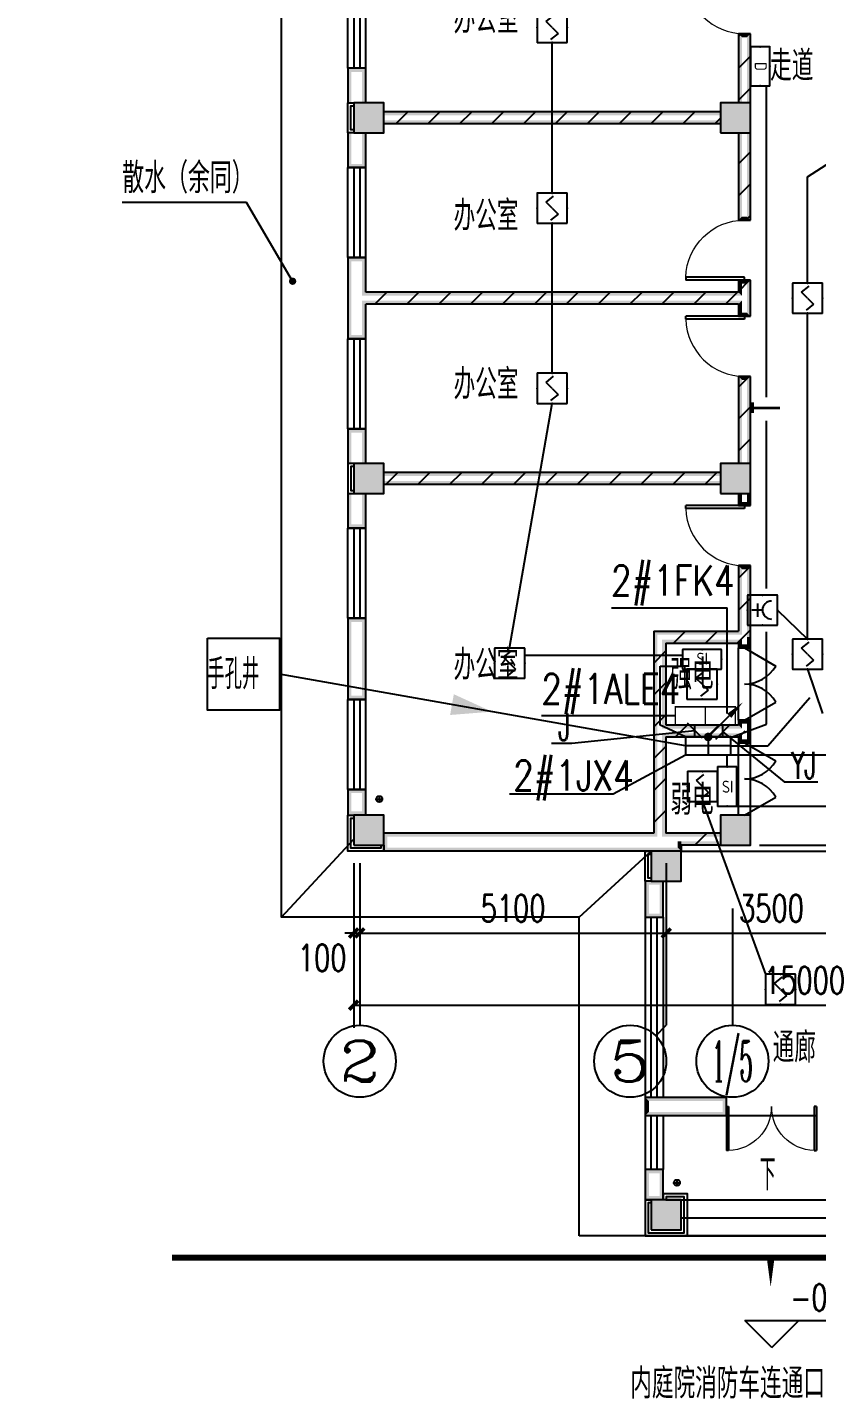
# Model space of a CAD drawing. Extents: x 101023 to 279373, y -114511 to 293844.
# Drawn here: x 124802 to 137930, y -76425 to -53611 of the extents above; entities that cross this region are included whole.
import ezdxf
from ezdxf.enums import TextEntityAlignment as Align

# ---------------------------------------------------------------- set-up
doc = ezdxf.new("R2010")
doc.units = 0
doc.header["$LTSCALE"] = 1000
doc.header["$MEASUREMENT"] = 0
doc.linetypes.add('DASH', pattern=[0.35, 0.25, -0.1])
for name, color, linetype in [('A-ANNO-IDEN', 3, 'Continuous'), ('A-WALL-PATT', 252, 'Continuous'), ('AXIS', 3, 'Continuous'), ('AXIS_TEXT', 7, 'Continuous'), ('BZ', 7, 'Continuous'), ('COLUMN', 2, 'Continuous'), ('D', 7, 'Continuous'), ('DIM-消防', 3, 'Continuous'), ('DIM_ELEV', 3, 'Continuous'), ('DIM_LEAD', 3, 'Continuous'), ('DOOR_FIRE', 4, 'Continuous'), ('EQUIP-插座', 3, 'Continuous'), ('EQUIP-消防', 3, 'Continuous'), ('EQUIP-箱柜', 3, 'Continuous'), ('LWIRE', 4, 'Continuous'), ('PUB_DIM', 3, 'Continuous'), ('PUB_HATCH', 8, 'Continuous'), ('PUB_TEXT', 7, 'Continuous'), ('PUB_WALL', 2, 'Continuous'), ('SIG_TEXT', 7, 'Continuous'), ('STAIR', 2, 'Continuous'), ('WALL', 2, 'Continuous'), ('WINDOW', 2, 'Continuous'), ('WIRE-消防', 1, 'Continuous'), ('排水', 153, 'Continuous'), ('看线', 30, 'Continuous')]:
    doc.layers.add(name, color=color, linetype=linetype)
doc.styles.add('_TCH_AXIS', font='COMPLEX', dxfattribs={"bigfont": 'GBCBIG'})
doc.styles.add('_TCH_DIM', font='simplex.shx', dxfattribs={"bigfont": 'gbcbig.shx'})
doc.styles.add('_TCH_DIM_T3', font='SIMPLEX', dxfattribs={"width": 0.705882, "bigfont": 'GBCBIG'})
doc.styles.add('_TEL_ATTDEF', font='gbenor', dxfattribs={"bigfont": 'gbcbig'})
doc.styles.add('_TEL_DIM', font='simplex.shx', dxfattribs={"width": 0.8, "height": 3.5, "bigfont": 'gbcbig.shx'})
doc.styles.add('A_DIM', font='simplex.shx', dxfattribs={"width": 0.7, "bigfont": 'gbcbig.shx'})
doc.styles.add('COMPLEX', font='COMPLEX')
doc.styles.get("Standard").update_dxf_attribs({"font": 'simplex.shx', "width": 0.8, "bigfont": 'gbcbig.shx'})
doc.dimstyles.new('_TCH_ARCH&&150', dxfattribs={"dimtxt": 446.25, "dimasz": 150, "dimexe": 375, "dimexo": 450, "dimgap": 189.375, "dimtad": 1, "dimdec": 0, "dimzin": 0, "dimdsep": 46, "dimtxsty": '_TCH_DIM_T3', "dimblk": 'ARCHTICK', "dimcen": 0.09, "dimclrt": 7, "dimazin": 2, "dimtfac": 1, "dimtdec": 0, "dimtix": 1, "dimtmove": 2, "dimatfit": 3, "dimfxl": 1, "dimtolj": 1, "dimtzin": 0, "dimarcsym": 0})
pattern_1 = [(45, (-908016.57, -754752.9), (-265.16515, 265.16515), [])]

# ---------------------------------------------------------------- blocks, each defined once
blk = doc.blocks.new('$equip$00002656')
for p, q in [((-0.5, 1), (-0.5, 0)), ((0.5, 1), (-0.5, 1)), ((0.5, 0), (0.5, 1)), ((0, 0.5), (0, 0.15)), ((-0.5, 0), (0.5, 0)), ((-0.219, 0.331), (0.222, 0.331))]:
    blk.add_line(p, q)
at = {"const_width": 0.04}
blk.add_lwpolyline([(-0.5, 1), (0.5, 1), (0.5, 0), (-0.5, 0), (-0.5, 1), (0.5, 1)], dxfattribs=at)
blk.add_arc((0, 0.8), 0.3, 180, 0)
for p in [(0, 1), (-0.5, 0.5), (0.5, 0.5), (0, 0)]:
    blk.add_point(p)
at = {"color": 7, "flags": 1}
for tag, height, p in [('B', 0.4, (0.762, 0.292)), ('A', 0.00002, (0, 0))]:
    blk.add_attdef(tag, text='', height=height, dxfattribs=at).set_placement(p, align=Align.MIDDLE_CENTER)
blk = doc.blocks.new('ng')
at = {"layer": '排水'}
for p, q in [((346041, 781408), (346041, 781308)), ((345991, 781358), (346091, 781358))]:
    blk.add_line(p, q, dxfattribs=at)
blk.add_circle((346041, 781358), 50, dxfattribs=at)
blk = doc.blocks.new('雨水管2')
at = {"layer": '排水'}
blk.add_blockref('ng', (590894, 16367), dxfattribs=at)
blk = doc.blocks.new('雨水管')
at = {"layer": '排水'}
blk.add_blockref('ng', (585943, -106115), dxfattribs=at)
blk = doc.blocks.new('_AXISO')
blk.add_circle((0, 0), 0.5)
at = {"layer": 'AXIS_TEXT', "style": 'COMPLEX', "width": 1.041667}
blk.add_attdef('A', text='', height=0.56, dxfattribs=at).set_placement((-0.25, -0.28), (0.25, -0.28), align=Align.FIT)
blk = doc.blocks.new('_ArchTick')
at = {"color": 0, "linetype": 'ByBlock', "const_width": 0.4}
blk.add_lwpolyline([(-0.5, -0.5), (0.5, 0.5)], dxfattribs=at)
blk = doc.blocks.new('*D88')
at = {"layer": 'Defpoints', "color": 0, "transparency": 16777216}
for p in [(931558, 802293), (946558, 802293), (946558, 800679)]:
    blk.add_point(p, dxfattribs=at)
at = {"layer": 'PUB_DIM', "color": 0, "lineweight": -2, "transparency": 16777216}
for p, q in [((931558, 801843), (931558, 800304)), ((946558, 801843), (946558, 800304)), ((931558, 800679), (946558, 800679))]:
    blk.add_line(p, q, dxfattribs=at)
at = {"layer": 'PUB_DIM', "color": 0, "lineweight": -2, "transparency": 16777216, "xscale": 150, "yscale": 150, "zscale": 150, "rotation": 180}
blk.add_blockref('_ArchTick', (931558, 800679), dxfattribs=at)
at = {"layer": 'PUB_DIM', "color": 0, "lineweight": -2, "transparency": 16777216, "xscale": 150, "yscale": 150, "zscale": 150}
blk.add_blockref('_ArchTick', (946558, 800679), dxfattribs=at)
at = {"layer": 'PUB_DIM', "color": 7, "transparency": 16777216, "insert": (939058, 801091), "char_height": 446.2, "attachment_point": 5, "style": '_TCH_DIM_T3'}
blk.add_mtext('\\A1;15000', dxfattribs=at)
blk = doc.blocks.new('*D89')
at = {"layer": 'Defpoints', "color": 0, "transparency": 16777216}
for p in [(931558, 803493), (931658, 803493), (931658, 801879)]:
    blk.add_point(p, dxfattribs=at)
at = {"layer": 'PUB_DIM', "color": 0, "lineweight": -2, "transparency": 16777216}
for p, q in [((931558, 803043), (931558, 801504)), ((931658, 803043), (931658, 801504)), ((931558, 801879), (931408, 801879)), ((931558, 801879), (931658, 801879)), ((931658, 801879), (931808, 801879))]:
    blk.add_line(p, q, dxfattribs=at)
at = {"layer": 'PUB_DIM', "color": 0, "lineweight": -2, "transparency": 16777216, "xscale": 150, "yscale": 150, "zscale": 150}
blk.add_blockref('_ArchTick', (931558, 801879), dxfattribs=at)
at = {"layer": 'PUB_DIM', "color": 0, "lineweight": -2, "transparency": 16777216, "xscale": 150, "yscale": 150, "zscale": 150, "rotation": 180}
blk.add_blockref('_ArchTick', (931658, 801879), dxfattribs=at)
at = {"layer": 'PUB_DIM', "color": 7, "transparency": 16777216, "insert": (931033, 801466), "char_height": 446.2, "attachment_point": 5, "style": '_TCH_DIM_T3'}
blk.add_mtext('\\A1;100', dxfattribs=at)
blk = doc.blocks.new('*D90')
at = {"layer": 'Defpoints', "color": 0, "transparency": 16777216}
for p in [(931658, 803493), (936758, 803493), (936758, 801879)]:
    blk.add_point(p, dxfattribs=at)
at = {"layer": 'PUB_DIM', "color": 0, "lineweight": -2, "transparency": 16777216}
for p, q in [((931658, 803043), (931658, 801504)), ((936758, 803043), (936758, 801504)), ((931658, 801879), (936758, 801879))]:
    blk.add_line(p, q, dxfattribs=at)
at = {"layer": 'PUB_DIM', "color": 0, "lineweight": -2, "transparency": 16777216, "xscale": 150, "yscale": 150, "zscale": 150, "rotation": 180}
blk.add_blockref('_ArchTick', (931658, 801879), dxfattribs=at)
at = {"layer": 'PUB_DIM', "color": 0, "lineweight": -2, "transparency": 16777216, "xscale": 150, "yscale": 150, "zscale": 150}
blk.add_blockref('_ArchTick', (936758, 801879), dxfattribs=at)
at = {"layer": 'PUB_DIM', "color": 7, "transparency": 16777216, "insert": (934208, 802291), "char_height": 446.2, "attachment_point": 5, "style": '_TCH_DIM_T3'}
blk.add_mtext('\\A1;5100', dxfattribs=at)
blk = doc.blocks.new('*D91')
at = {"layer": 'Defpoints', "color": 0, "transparency": 16777216}
for p in [(936758, 803493), (940258, 803493), (940258, 801879)]:
    blk.add_point(p, dxfattribs=at)
at = {"layer": 'PUB_DIM', "color": 0, "lineweight": -2, "transparency": 16777216}
for p, q in [((936758, 803043), (936758, 801504)), ((940258, 803043), (940258, 801504)), ((936758, 801879), (940258, 801879))]:
    blk.add_line(p, q, dxfattribs=at)
at = {"layer": 'PUB_DIM', "color": 0, "lineweight": -2, "transparency": 16777216, "xscale": 150, "yscale": 150, "zscale": 150, "rotation": 180}
blk.add_blockref('_ArchTick', (936758, 801879), dxfattribs=at)
at = {"layer": 'PUB_DIM', "color": 0, "lineweight": -2, "transparency": 16777216, "xscale": 150, "yscale": 150, "zscale": 150}
blk.add_blockref('_ArchTick', (940258, 801879), dxfattribs=at)
at = {"layer": 'PUB_DIM', "color": 7, "transparency": 16777216, "insert": (938508, 802291), "char_height": 446.2, "attachment_point": 5, "style": '_TCH_DIM_T3'}
blk.add_mtext('\\A1;3500', dxfattribs=at)
blk = doc.blocks.new('$DorLib2D$00000001')
for p, q in [((0.45, 0.975), (0.5, 0.975)), ((0.45, 0), (0.45, 0.975)), ((0.5, 0), (0.5, 0.975)), ((0.5, 0), (0.45, 0))]:
    blk.add_line(p, q)
at = {"lineweight": 13}
blk.add_arc((0.475, 0), 0.975, 91.4693, 180, dxfattribs=at)
blk = doc.blocks.new('$WINLIB2D$00000001')
at = {"color": 0}
for points in [[(-0.5, 0.5), (-0.5, -0.5)], [(-0.5, 0.5), (0.5, 0.5)], [(0.5, -0.5), (0.5, 0.5)], [(0.5, 0.1667), (-0.5, 0.1667)], [(0.5, -0.1667), (-0.5, -0.1667)], [(-0.5, -0.5), (0.5, -0.5)]]:
    blk.add_lwpolyline(points, dxfattribs=at)
blk = doc.blocks.new('$DorLib2D$00000002')
for p, q in [((-0.5, 0), (-0.5, 0.4875)), ((-0.475, 0.4875), (-0.5, 0.4875)), ((-0.475, 0), (-0.475, 0.4875)), ((0.475, 0), (0.475, 0.4875)), ((0.475, 0.4875), (0.5, 0.4875)), ((0.5, 0), (0.5, 0.4875)), ((-0.5, 0), (-0.475, 0)), ((0.5, 0), (0.475, 0))]:
    blk.add_line(p, q)
at = {"lineweight": 13}
for centre, start, end in [((-0.4875, 0), 0, 88.53072), ((0.4875, 0), 91.46928, 180)]:
    blk.add_arc(centre, 0.4875, start, end, dxfattribs=at)
blk = doc.blocks.new('_FZH')
blk.add_lwpolyline([(-0.5, -0.5), (0.5, -0.5), (0.5, 0.5), (-0.5, 0.5)], close=True)
at = {"layer": 'PUB_HATCH'}
blk.add_solid([(-0.5, -0.5), (0.5, -0.5), (-0.5, 0.5), (0.5, 0.5)], dxfattribs=at)
blk = doc.blocks.new('$DorLib2D$00000231')
at = {"color": 0}
for p, q in [((-0.5, 0), (-0.25, 0.433)), ((0.5, 0), (0.25, 0.433))]:
    blk.add_line(p, q, dxfattribs=at)
for centre, start, end in [((-0.5, 0), 0, 60), ((0.5, 0), 120, 180)]:
    blk.add_arc(centre, 0.5, start, end, dxfattribs=at)
blk = doc.blocks.new('$Equip$00002649')
for p, q in [((-0.5, 0.5), (-0.5, -0.5)), ((0.5, 0.5), (-0.5, 0.5)), ((0.5, -0.5), (0.5, 0.5)), ((-0.2, 0.2), (0.05, 0.4)), ((0, 0), (-0.2, 0.2)), ((0, 0), (0.2, -0.2)), ((0.2, -0.2), (-0.05, -0.4)), ((-0.5, -0.5), (0.5, -0.5))]:
    blk.add_line(p, q)
at = {"const_width": 0.04}
blk.add_lwpolyline([(-0.5, 0.5), (0.5, 0.5), (0.5, -0.5), (-0.5, -0.5), (-0.5, 0.5), (0.5, 0.5)], dxfattribs=at)
for p in [(0, 0.5), (-0.5, 0), (0.5, 0), (0, -0.5)]:
    blk.add_point(p)
at = {"color": 7, "flags": 1}
for tag, height, p in [('A', 0.00002, (0, 0)), ('B', 0.4, (0.762, -0.208))]:
    blk.add_attdef(tag, text='', height=height, dxfattribs=at).set_placement(p, align=Align.MIDDLE_CENTER)
blk = doc.blocks.new('$equip$00002936')
for p, q in [((-0.75, 0.6), (-0.75, 0)), ((0.75, 0.6), (-0.75, 0.6)), ((0, 0), (0, 0.6)), ((0.75, 0), (0.75, 0.6)), ((-0.75, 0.3), (0.75, 0.3)), ((-0.75, 0), (0.75, 0))]:
    blk.add_line(p, q)
at = {"const_width": 0.04}
blk.add_lwpolyline([(-0.75, 0.6), (-0.75, 0), (0.75, 0), (0.75, 0.6), (-0.75, 0.6), (-0.75, 0)], dxfattribs=at)
for p in [(0, 0.6), (-0.75, 0.3), (0, 0), (0.75, 0.3)]:
    blk.add_point(p)
at = {"color": 7, "style": '_TEL_DIM', "flags": 1}
for tag in ['A', 'REMARK']:
    blk.add_attdef(tag, text='', height=0.00002, dxfattribs=at).set_placement((0, 0), align=Align.MIDDLE_CENTER)
blk = doc.blocks.new('$TelecSys$00000098')
blk.add_solid([(0.5, 0), (-0.5, 0.26), (-0.5, -0.26)])
blk = doc.blocks.new('$TelecSys$00000079')
for p, q in [((0.7, 0.7), (0, 0)), ((0.104, 0.104), (0.104, 0.104)), ((-0.104, -0.104), (-0.104, -0.104))]:
    blk.add_line(p, q)
at = {"const_width": 0.142}
blk.add_lwpolyline([(-0.071, 0, 1), (0.071, 0, 1)], format="xyb", close=True, dxfattribs=at)
blk.add_solid([(0.63, 0.77), (0.77, 0.63), (1.15, 1.15)])
at = {"width": 0.8, "flags": 9}
blk.add_attdef('A', (0, 0), '', height=0.00002, dxfattribs=at)
blk = doc.blocks.new('$equip$00002776')
for p, q in [((0.65, 0.65), (-0.65, 0.65)), ((-0.65, 0.65), (-0.65, 0)), ((0.65, 0), (0.65, 0.65)), ((-0.65, 0), (0.65, 0))]:
    blk.add_line(p, q)
at = {"const_width": 0.04}
blk.add_lwpolyline([(-0.65, 0.65), (-0.65, 0), (0.65, 0), (0.65, 0.65), (-0.65, 0.65), (-0.65, 0)], dxfattribs=at)
for p in [(0, 0.65), (-0.65, 0.325), (0, 0), (0.65, 0.325)]:
    blk.add_point(p)
at = {"color": 7}
blk.add_attdef('$TEXT$', text='', height=0.4, dxfattribs=at).set_placement((0.006, 0.343), align=Align.MIDDLE_CENTER)
at = {"color": 7, "flags": 1}
for tag, p in [('A', (0, 0)), ('B', (0.905, 0.246))]:
    blk.add_attdef(tag, text='', height=0.4, dxfattribs=at).set_placement(p, align=Align.MIDDLE_CENTER)
blk = doc.blocks.new('$equip$00002779')
for p, q in [((0.65, 0.65), (-0.65, 0.65)), ((-0.65, 0.65), (-0.65, 0)), ((0.65, 0), (0.65, 0.65)), ((-0.65, 0), (0.65, 0))]:
    blk.add_line(p, q)
at = {"const_width": 0.04}
blk.add_lwpolyline([(-0.65, 0.65), (-0.65, 0), (0.65, 0), (0.65, 0.65), (-0.65, 0.65), (-0.65, 0)], dxfattribs=at)
for p in [(0, 0.65), (-0.65, 0.325), (0, 0), (0.65, 0.325)]:
    blk.add_point(p)
at = {"color": 7}
blk.add_attdef('$TEXT$', text='', height=0.4, dxfattribs=at).set_placement((0.006, 0.343), align=Align.MIDDLE_CENTER)
at = {"color": 7, "flags": 1}
for tag, p in [('A', (0, 0)), ('B', (0.905, 0.246))]:
    blk.add_attdef(tag, text='', height=0.4, dxfattribs=at).set_placement(p, align=Align.MIDDLE_CENTER)
blk = doc.blocks.new('ERT')
at = {"layer": 'AXIS'}
for p, q in [((931658.2, 802865.3), (931658.2, 800345.8)), ((936758.2, 802865.3), (936758.2, 800345.8)), ((937858.2, 802289.1), (937858.2, 800345.8)), ((936582.5, 800170.1), (936758.2, 800345.8))]:
    blk.add_line(p, q, dxfattribs=at)
ref = blk.add_blockref('_AXISO', (931658.2, 799745.8), dxfattribs=dict(at, xscale=1200, yscale=1200, zscale=1200))
ref.add_attrib('A', '2', dxfattribs={"layer": 'AXIS_TEXT', "height": 678.8, "style": '_TCH_AXIS', "width": 1.5}).set_placement((931318.8, 799406.4), (931997.6, 799406.4), align=Align.FIT)
ref = blk.add_blockref('_AXISO', (936158.2, 799745.8), dxfattribs=dict(at, xscale=1200, yscale=1200, zscale=1200))
ref.add_attrib('A', '5', dxfattribs={"layer": 'AXIS_TEXT', "height": 678.8, "style": '_TCH_AXIS', "width": 1.5}).set_placement((935818.8, 799406.4), (936497.6, 799406.4), align=Align.FIT)
ref = blk.add_blockref('_AXISO', (937858.2, 799745.8), dxfattribs=dict(at, xscale=1200, yscale=1200, zscale=1200))
ref.add_attrib('A', '1/5', dxfattribs={"layer": 'AXIS_TEXT', "height": 678.82, "style": '_TCH_AXIS', "width": 0.411765}).set_placement((937518.8, 799406.4), (938197.6, 799406.4), align=Align.FIT)
at = {"layer": 'PUB_DIM'}
dim = blk.add_linear_dim(base=(931658.2, 801878.7), p1=(931558.2, 803492.7), p2=(931658.2, 803492.7), angle=0, dimstyle='_TCH_ARCH&&150', dxfattribs=at)
dim.commit()
dim.dimension.update_dxf_attribs({"geometry": '*D89', "text_midpoint": (931033.2, 801466.2), "dimtype": 129})
for p1, p2, picture, middle in [((931658.2, 803492.7), (936758.2, 803492.7), '*D90', (934208.2, 802291.2)), ((936758.2, 803492.7), (940258.2, 803492.7), '*D91', (938508.2, 802291.2)), ((931558.2, 802292.7), (946558.2, 802292.7), '*D88', (939058.2, 801091.2))]:
    dim = blk.add_aligned_dim(p1=p1, p2=p2, distance=-1614.1, dimstyle='_TCH_ARCH&&150', dxfattribs=at)
    dim.commit()
    dim.dimension.update_dxf_attribs({"geometry": picture, "text_midpoint": middle})
blk = doc.blocks.new('A$C40CE5D7B')
at = {"layer": 'A-WALL-PATT'}
h = blk.add_hatch(dxfattribs=at)
h.set_pattern_fill('普通砖', color=256, scale=150, style=0)
h.set_pattern_definition(pattern_1)
h.paths.add_polyline_path([(20300, 60670), (20500, 60670), (20500, 61820), (20300, 61820)])
h = blk.add_hatch(dxfattribs=at)
h.set_pattern_fill('普通砖', color=256, scale=150, style=0)
h.set_pattern_definition(pattern_1)
h.paths.add_polyline_path([(14400, 60520), (14400, 60320), (20000, 60320), (20000, 60520)])
h = blk.add_hatch(dxfattribs=at)
h.set_pattern_fill('普通砖', color=256, scale=150, style=0)
h.set_pattern_definition(pattern_1)
h.paths.add_polyline_path([(20500, 60170), (20300, 60170), (20300, 58719), (20500, 58719)])
h = blk.add_hatch(dxfattribs=at)
h.set_pattern_fill('普通砖', color=256, scale=150, style=0)
h.set_pattern_definition(pattern_1)
h.paths.add_polyline_path([(20367, 57420), (20360, 57460), (20300, 57520), (14100, 57520), (14000, 57420), (14100, 57320), (20300, 57320), (20360, 57380)])
h = blk.add_hatch(dxfattribs=at)
h.set_pattern_fill('普通砖', color=256, scale=150, style=0)
h.set_pattern_definition(pattern_1)
h.paths.add_polyline_path([(20367, 57420), (20500, 57420), (20500, 57719), (20300, 57719), (20300, 57520), (20360, 57460)])
h = blk.add_hatch(dxfattribs=at)
h.set_pattern_fill('普通砖', color=256, scale=150, style=0)
h.set_pattern_definition(pattern_1)
h.paths.add_polyline_path([(20300, 54670), (20500, 54670), (20500, 56119), (20300, 56119)])
h = blk.add_hatch(dxfattribs=at)
h.set_pattern_fill('普通砖', color=256, scale=150, style=0)
h.set_pattern_definition(pattern_1)
h.paths.add_polyline_path([(14400, 54520), (14400, 54320), (20000, 54320), (20000, 54520)])
h = blk.add_hatch(dxfattribs=at)
h.set_pattern_fill('普通砖', color=256, scale=150, style=0)
h.set_pattern_definition(pattern_1)
h.paths.add_polyline_path([(20367, 51780), (20500, 51780), (20500, 52970), (20300, 52970), (20300, 51880), (20360, 51820)])
h = blk.add_hatch(dxfattribs=at)
h.set_pattern_fill('普通砖', color=256, scale=150, style=0)
h.set_pattern_definition(pattern_1)
h.paths.add_polyline_path([(19090, 51680), (18890, 51880), (18890, 50220), (19023, 50220), (19030, 50260), (19090, 50320)])
h = blk.add_hatch(dxfattribs=at)
h.set_pattern_fill('普通砖', color=256, scale=150, style=0)
h.set_pattern_definition(pattern_1)
h.paths.add_polyline_path([(18890, 51880), (19090, 51680), (20300, 51680), (20360, 51740), (20367, 51780), (20360, 51820), (20300, 51880)])
h = blk.add_hatch(dxfattribs=at)
h.set_pattern_fill('普通砖', color=256, scale=150, style=0)
h.set_pattern_definition(pattern_1)
h.paths.add_polyline_path([(20360, 51740), (20300, 51680), (20300, 51600), (20500, 51600), (20500, 51780), (20367, 51780)])
h = blk.add_hatch(dxfattribs=at)
h.set_pattern_fill('普通砖', color=256, scale=150, style=0)
h.set_pattern_definition(pattern_1)
h.paths.add_polyline_path([(19023, 50220), (18890, 50220), (18890, 48520), (18990, 48420), (19090, 48520), (19090, 50120), (19030, 50180)])
h = blk.add_hatch(dxfattribs=at)
h.set_pattern_fill('普通砖', color=256, scale=150, style=0)
h.set_pattern_definition(pattern_1)
h.paths.add_polyline_path([(19023, 50220), (19030, 50180), (19090, 50120), (20300, 50120), (20360, 50180), (20367, 50220), (20360, 50260), (20300, 50320), (19090, 50320), (19030, 50260)])
h = blk.add_hatch(dxfattribs=at)
h.set_pattern_fill('普通砖', color=256, scale=150, style=0)
h.set_pattern_definition(pattern_1)
h.paths.add_polyline_path([(20360, 50180), (20300, 50120), (20300, 50020), (20500, 50020), (20500, 50220), (20367, 50220)])
h = blk.add_hatch(dxfattribs=at)
h.set_pattern_fill('普通砖', color=256, scale=150, style=0)
h.set_pattern_definition(pattern_1)
h.paths.add_polyline_path([(20000, 48320), (20000, 48520), (19350, 48520), (19350, 48320)])
at = {"layer": 'PUB_WALL'}
for points in [[(20500, 61820), (20300, 61820), (20360, 61760), (20440, 61760)], [(20300, 60670), (20360, 60670), (20360, 61760), (20300, 61820)], [(20440, 60670), (20500, 60670), (20500, 61820), (20440, 61760)], [(14100, 61245), (13800, 61245), (13860, 61185), (14040, 61185)], [(13800, 61245), (13800, 60670), (13860, 60670), (13860, 61185)], [(14100, 60670), (14100, 61245), (14040, 61185), (14040, 60670)], [(14400, 60670), (13900, 60670), (13960, 60610), (14340, 60610)], [(13900, 60670), (13900, 60170), (13960, 60230), (13960, 60610)], [(14400, 60170), (14400, 60670), (14340, 60610), (14340, 60230)], [(14400, 60520), (14400, 60460), (20000, 60460), (20000, 60520)], [(20500, 60670), (20000, 60670), (20060, 60610), (20440, 60610)], [(20000, 60670), (20000, 60170), (20060, 60230), (20060, 60610)], [(20500, 60170), (20500, 60670), (20440, 60610), (20440, 60230)], [(14400, 60380), (14400, 60320), (20000, 60320), (20000, 60380)], [(13800, 60170), (13800, 59595), (13860, 59655), (13860, 60170)], [(13900, 60170), (14400, 60170), (14340, 60230), (13960, 60230)], [(14100, 59595), (14100, 60170), (14040, 60170), (14040, 59655)], [(20000, 60170), (20500, 60170), (20440, 60230), (20060, 60230)], [(20360, 60170), (20300, 60170), (20300, 58719), (20360, 58779)], [(20500, 60170), (20440, 60170), (20440, 58779), (20500, 58719)], [(13800, 59595), (14100, 59595), (14040, 59655), (13860, 59655)], [(20300, 58719), (20500, 58719), (20440, 58779), (20360, 58779)], [(14100, 58095), (13800, 58095), (13860, 58035), (14040, 58035)], [(13800, 58095), (13800, 57420), (13860, 57420), (13860, 58035)], [(14100, 57520), (14100, 58095), (14040, 58035), (14040, 57460)], [(20300, 57520), (14100, 57520), (14040, 57460), (20360, 57460)], [(20500, 57719), (20300, 57719), (20360, 57659), (20440, 57659)], [(20300, 57719), (20300, 57520), (20360, 57460), (20360, 57659)], [(20500, 57420), (20500, 57719), (20440, 57659), (20440, 57420)], [(13800, 57420), (13800, 56745), (13860, 56805), (13860, 57420)], [(20300, 57320), (14100, 57320), (14040, 57380), (20360, 57380)], [(14100, 56745), (14100, 57320), (14040, 57380), (14040, 56805)], [(20300, 57320), (20300, 57119), (20360, 57179), (20360, 57380)], [(20500, 57119), (20500, 57420), (20440, 57420), (20440, 57179)], [(20300, 57119), (20500, 57119), (20440, 57179), (20360, 57179)], [(13800, 56745), (14100, 56745), (14040, 56805), (13860, 56805)], [(20500, 56119), (20300, 56119), (20360, 56059), (20440, 56059)], [(20300, 54670), (20360, 54670), (20360, 56059), (20300, 56119)], [(20440, 54670), (20500, 54670), (20500, 56119), (20440, 56059)], [(14100, 55245), (13800, 55245), (13860, 55185), (14040, 55185)], [(13800, 55245), (13800, 54670), (13860, 54670), (13860, 55185)], [(14100, 54670), (14100, 55245), (14040, 55185), (14040, 54670)], [(14400, 54670), (13900, 54670), (13960, 54610), (14340, 54610)], [(13900, 54670), (13900, 54170), (13960, 54230), (13960, 54610)], [(14400, 54170), (14400, 54670), (14340, 54610), (14340, 54230)], [(20500, 54670), (20000, 54670), (20060, 54610), (20440, 54610)], [(20000, 54670), (20000, 54170), (20060, 54230), (20060, 54610)], [(20500, 54170), (20500, 54670), (20440, 54610), (20440, 54230)], [(14400, 54520), (14400, 54460), (20000, 54460), (20000, 54520)], [(14400, 54380), (14400, 54320), (20000, 54320), (20000, 54380)], [(13800, 54170), (13800, 53595), (13860, 53655), (13860, 54170)], [(13900, 54170), (14400, 54170), (14340, 54230), (13960, 54230)], [(14100, 53595), (14100, 54170), (14040, 54170), (14040, 53655)], [(20000, 54170), (20500, 54170), (20440, 54230), (20060, 54230)], [(20360, 54170), (20300, 54170), (20300, 53970), (20360, 54030)], [(20500, 54170), (20440, 54170), (20440, 54030), (20500, 53970)], [(20300, 53970), (20500, 53970), (20440, 54030), (20360, 54030)], [(13800, 53595), (14100, 53595), (14040, 53655), (13860, 53655)], [(20500, 52970), (20300, 52970), (20360, 52910), (20440, 52910)], [(20300, 52970), (20300, 51880), (20360, 51820), (20360, 52910)], [(20500, 51780), (20500, 52970), (20440, 52910), (20440, 51780)], [(14100, 52095), (13800, 52095), (13860, 52035), (14040, 52035)], [(13800, 52095), (13800, 50745), (13860, 50805), (13860, 52035)], [(14100, 50745), (14100, 52095), (14040, 52035), (14040, 50805)], [(18890, 51880), (18890, 50220), (18950, 50220), (18950, 51820)], [(18890, 51880), (20300, 51880), (20360, 51820), (18950, 51820)], [(19090, 51680), (19090, 50320), (19030, 50260), (19030, 51740)], [(19090, 51680), (20300, 51680), (20360, 51740), (19030, 51740)], [(20300, 51680), (20300, 51600), (20360, 51660), (20360, 51740)], [(20300, 51600), (20500, 51600), (20440, 51660), (20360, 51660)], [(20500, 51600), (20500, 51780), (20440, 51780), (20440, 51660)], [(13800, 50745), (14100, 50745), (14040, 50805), (13860, 50805)], [(18890, 50220), (18890, 48520), (18950, 48460), (18950, 50220)], [(19090, 50320), (20300, 50320), (20360, 50260), (19030, 50260)], [(20500, 50400), (20300, 50400), (20360, 50340), (20440, 50340)], [(20300, 50400), (20300, 50320), (20360, 50260), (20360, 50340)], [(20500, 50220), (20500, 50400), (20440, 50340), (20440, 50220)], [(20500, 50020), (20500, 50220), (20440, 50220), (20440, 50080)], [(19090, 50120), (20300, 50120), (20360, 50180), (19030, 50180)], [(19090, 50120), (19090, 48520), (19030, 48460), (19030, 50180)], [(20300, 50120), (20300, 50020), (20360, 50080), (20360, 50180)], [(20300, 50020), (20500, 50020), (20440, 50080), (20360, 50080)], [(14100, 49245), (13800, 49245), (13860, 49185), (14040, 49185)], [(13800, 49245), (13800, 48820), (13860, 48880), (13860, 49185)], [(14100, 48820), (14100, 49245), (14040, 49185), (14040, 48880)], [(13800, 48820), (14100, 48820), (14040, 48880), (13860, 48880)], [(14400, 48820), (13900, 48820), (13960, 48760), (14340, 48760)], [(13900, 48820), (13900, 48320), (13960, 48380), (13960, 48760)], [(14400, 48320), (14400, 48820), (14340, 48760), (14340, 48380)], [(20500, 48820), (20000, 48820), (20060, 48760), (20440, 48760)], [(20000, 48820), (20000, 48320), (20060, 48380), (20060, 48760)], [(20500, 48320), (20500, 48820), (20440, 48760), (20440, 48380)], [(13900, 48320), (14400, 48320), (14340, 48380), (13960, 48380)], [(18890, 48520), (14400, 48520), (14400, 48460), (18950, 48460)], [(14400, 48220), (14460, 48220), (14460, 48520), (14400, 48520)], [(19350, 48520), (19090, 48520), (19030, 48460), (19350, 48460)], [(19350, 48380), (19350, 48220), (19290, 48280), (19290, 48380)], [(20000, 48460), (20000, 48520), (19350, 48520), (19350, 48460)], [(20000, 48320), (20000, 48380), (19350, 48380), (19350, 48320)], [(20000, 48320), (20500, 48320), (20440, 48380), (20060, 48380)], [(18990, 48220), (18990, 48280), (14400, 48280), (14400, 48220)], [(19350, 48220), (18850, 48220), (18910, 48160), (19290, 48160)], [(18850, 48220), (18850, 47720), (18910, 47780), (18910, 48160)], [(19350, 48220), (18990, 48220), (18990, 48280), (19290, 48280)], [(19350, 47720), (19350, 48220), (19290, 48160), (19290, 47780)], [(18750, 47720), (18750, 47120), (18810, 47180), (18810, 47660)], [(19050, 47720), (18750, 47720), (18810, 47660), (18990, 47660)], [(18850, 47720), (19350, 47720), (19290, 47780), (18910, 47780)], [(19050, 47120), (19050, 47720), (18990, 47660), (18990, 47180)], [(18750, 47120), (19050, 47120), (18990, 47180), (18810, 47180)], [(19050, 44120), (18750, 44120), (18810, 44060), (18990, 44060)], [(18750, 44120), (18750, 43920), (18810, 43920), (18810, 44060)], [(20100, 44120), (19050, 44120), (18990, 44060), (20040, 44060)], [(20100, 43820), (20100, 44120), (20040, 44060), (20040, 43880)], [(18750, 43920), (18750, 43820), (18810, 43880), (18810, 43920)], [(18750, 43820), (19050, 43820), (18990, 43880), (18810, 43880)], [(19050, 43820), (20100, 43820), (20040, 43880), (18990, 43880)], [(19050, 42920), (18750, 42920), (18810, 42860), (18990, 42860)], [(18750, 42920), (18750, 42420), (18810, 42480), (18810, 42860)], [(19050, 42420), (19050, 42920), (18990, 42860), (18990, 42480)], [(18750, 42420), (19050, 42420), (18990, 42480), (18810, 42480)], [(19350, 42420), (18850, 42420), (18910, 42360), (19290, 42360)], [(18850, 42420), (18850, 41920), (18910, 41980), (18910, 42360)], [(19350, 41920), (19350, 42420), (19290, 42360), (19290, 41980)], [(18850, 41920), (19350, 41920), (19290, 41980), (18910, 41980)]]:
    blk.add_hatch(color=256, dxfattribs=at).paths.add_polyline_path(points)
at = {"color": 252, "linetype": 'DASH', "ltscale": 3, "const_width": 100}
blk.add_lwpolyline([(6504, 85385), (66000, 85385, -0.414214), (78000, 73385), (78000, 53455, -0.414214), (66000, 41455), (10879, 41455)], format="xyb", dxfattribs=at)
for points in [[(13900, 60170), (13800, 60170), (13800, 60670), (13900, 60670)], [(13900, 60220), (13850, 60220), (13850, 60620), (13900, 60620)], [(13900, 54670), (13800, 54670), (13800, 54170), (13900, 54170)], [(13900, 54620), (13850, 54620), (13850, 54220), (13900, 54220)], [(14400, 48320), (14400, 48220), (13800, 48220), (13800, 48820), (13900, 48820)], [(14350, 48320), (14350, 48270), (13850, 48270), (13850, 48770), (13900, 48770)], [(18850, 47720), (18750, 47720), (18750, 48220), (18850, 48220)], [(18850, 47770), (18800, 47770), (18800, 48170), (18850, 48170)], [(18850, 42420), (18750, 42420), (18750, 41820), (19450, 41820), (19450, 42520), (19050, 42520), (19050, 42420)], [(18850, 42370), (18800, 42370), (18800, 41870), (19400, 41870), (19400, 42470), (19100, 42470), (19100, 42420)], [(24050, 41820), (17650, 41820)]]:
    blk.add_lwpolyline(points)
at = {"layer": 'A-ANNO-IDEN'}
blk.add_lwpolyline([(20836, 42417, 0, 0, 0), (20836, 40969, 0, 120, 0), (20836, 41419, 0, 0, 0)], format="xyseb", dxfattribs=at)
at = {"layer": 'DIM_ELEV'}
for p, q in [((20855, 39962), (20405, 40412)), ((20405, 40412), (22856, 40412)), ((20855, 39962), (21305, 40412))]:
    blk.add_line(p, q, dxfattribs=at)
at = {"layer": 'DIM_LEAD'}
for p, q in [((12114, 59011), (10049, 59011)), ((12884, 57702), (12114, 59011))]:
    blk.add_line(p, q, dxfattribs=at)
at = {"layer": 'DIM_LEAD', "const_width": 60}
blk.add_lwpolyline([(12899, 57676, 1), (12869, 57728, 1)], format="xyb", close=True, dxfattribs=at)
at = {"layer": 'DOOR_FIRE'}
for p, q in [((20300, 50400), (20300, 51600)), ((20500, 50400), (20500, 51600)), ((20300, 48820), (20300, 50020)), ((20500, 48820), (20500, 50020))]:
    blk.add_line(p, q, dxfattribs=at)
at = {"layer": 'WALL'}
for p, q in [((20500, 61820), (20300, 61820)), ((20300, 61820), (20300, 60670)), ((20500, 60670), (20500, 61820)), ((14100, 61245), (13800, 61245)), ((13800, 61245), (13800, 60670)), ((14100, 60670), (14100, 61245)), ((20000, 60520), (14400, 60520)), ((20000, 60320), (14400, 60320)), ((13800, 60170), (13800, 59595)), ((14100, 59595), (14100, 60170)), ((20300, 60170), (20300, 58719)), ((20500, 58719), (20500, 60170)), ((13800, 59595), (14100, 59595)), ((20300, 58719), (20500, 58719)), ((14100, 58095), (13800, 58095)), ((13800, 58095), (13800, 57420)), ((14100, 57520), (14100, 58095)), ((20300, 57520), (14100, 57520)), ((20500, 57719), (20300, 57719)), ((20300, 57719), (20300, 57520)), ((20500, 57420), (20500, 57719)), ((13800, 57420), (13800, 56745)), ((20300, 57320), (14100, 57320)), ((14100, 56745), (14100, 57320)), ((20300, 57320), (20300, 57119)), ((20500, 57119), (20500, 57420)), ((20300, 57119), (20500, 57119)), ((13800, 56745), (14100, 56745)), ((20500, 56119), (20300, 56119)), ((20300, 56119), (20300, 54670)), ((20500, 54670), (20500, 56119)), ((14100, 55245), (13800, 55245)), ((13800, 55245), (13800, 54670)), ((14100, 54670), (14100, 55245)), ((20000, 54520), (14400, 54520)), ((20000, 54320), (14400, 54320)), ((13800, 54170), (13800, 53595)), ((14100, 53595), (14100, 54170)), ((20300, 54170), (20300, 53970)), ((20500, 53970), (20500, 54170)), ((20300, 53970), (20500, 53970)), ((13800, 53595), (14100, 53595)), ((20500, 52970), (20300, 52970)), ((20300, 52970), (20300, 51880)), ((20500, 51780), (20500, 52970)), ((14100, 52095), (13800, 52095)), ((13800, 52095), (13800, 50745)), ((14100, 50745), (14100, 52095)), ((18890, 51880), (18890, 50220)), ((18890, 51880), (20300, 51880)), ((19090, 51680), (19090, 50320)), ((19090, 51680), (20300, 51680)), ((20300, 51680), (20300, 51600)), ((20300, 51600), (20500, 51600)), ((20500, 51600), (20500, 51780)), ((13800, 50745), (14100, 50745)), ((18890, 50220), (18890, 48520)), ((19090, 50320), (20300, 50320)), ((20500, 50400), (20300, 50400)), ((20300, 50400), (20300, 50320)), ((20500, 50220), (20500, 50400)), ((20500, 50020), (20500, 50220)), ((19090, 50120), (20300, 50120)), ((19090, 50120), (19090, 48520)), ((20300, 50120), (20300, 50020)), ((20300, 50020), (20500, 50020)), ((14100, 49245), (13800, 49245)), ((13800, 49245), (13800, 48820)), ((14100, 48820), (14100, 49245)), ((13800, 48820), (13900, 48820)), ((18890, 48520), (14400, 48520)), ((19350, 48520), (19090, 48520)), ((20000, 48520), (19350, 48520)), ((14400, 48220), (14400, 48320)), ((18990, 48220), (14400, 48220)), ((19350, 48220), (18990, 48220)), ((19350, 48320), (19350, 48220)), ((20000, 48320), (19350, 48320)), ((18750, 47720), (18750, 47120)), ((18850, 47720), (18750, 47720)), ((19050, 47120), (19050, 47720)), ((18750, 47120), (19050, 47120)), ((19050, 44120), (18750, 44120)), ((18750, 44120), (18750, 43920)), ((20100, 44120), (19050, 44120)), ((20100, 43820), (20100, 44120)), ((18750, 43920), (18750, 43820)), ((18750, 43820), (19050, 43820)), ((19050, 43820), (20100, 43820)), ((19050, 42920), (18750, 42920)), ((18750, 42920), (18750, 42420)), ((19050, 42420), (19050, 42920)), ((18750, 42420), (18850, 42420))]:
    blk.add_line(p, q, dxfattribs=at)
at = {"layer": 'WINDOW'}
for p, q in [((20100, 43820), (21600, 43820)), ((19090, 42420), (22610, 42420)), ((19350, 42120), (22350, 42120)), ((19350, 41820), (22350, 41820))]:
    blk.add_line(p, q, dxfattribs=at)
at = {"layer": '排水'}
for p, q in [((12700, 47120), (13900, 48420)), ((17650, 47120), (18850, 48220))]:
    blk.add_line(p, q, dxfattribs=at)
blk.add_lwpolyline([(17650, 41820), (17650, 47120), (12700, 47120), (12700, 79720), (17650, 79720), (17650, 84920)], dxfattribs=at)
at = {"layer": '看线'}
for p, q in [((19350, 48220), (22350, 48220)), ((20650, 48320), (22350, 48320))]:
    blk.add_line(p, q, dxfattribs=at)
for name, p in [('雨水管', (-917658, -626157)), ('雨水管2', (-917658, -755022))]:
    blk.add_blockref(name, p)
at = {"layer": 'COLUMN'}
for p, xscale, yscale, zscale, rotation in [((14150, 60420), 499.9999996388797, 499.9999998585554, 499.9999998585554, 2.657370475877347e-08), ((20250, 60420), 500.0000000870787, 499.9999997473788, 499.9999997473788, 6.323261066449622e-09), ((20250, 54420), 500.0000001683366, 499.9999998417916, 499.9999998417916, 359.9999999921159), ((14150, 48570), 499.9999999426072, 499.9999999426072, 499.9999999426072, 1.180608870342799e-08), ((20250, 48570), 499.9999998492422, 499.9999998296844, 499.9999998296844, 359.9999999899815), ((19100, 47970), 499.9999998429557, 499.9999999838183, 499.9999999838183, 1.284662533747693e-08), ((19100, 42170), 500.0000001039589, 500.0000000462169, 500.0000000462169, 359.9999999980257)]:
    blk.add_blockref('_FZH', p, dxfattribs=dict(at, xscale=xscale, yscale=yscale, zscale=zscale, rotation=rotation))
at = {"layer": 'COLUMN', "xscale": 499.9999996089609, "yscale": 499.9999999178108, "zscale": 499.9999999178108}
blk.add_blockref('_FZH', (14150, 54420), dxfattribs=at)
at = {"layer": 'DOOR_FIRE', "xscale": 1200, "yscale": 1200, "zscale": 200, "rotation": 270}
for p in [(20400, 51000), (20400, 49420)]:
    blk.add_blockref('$DorLib2D$00000231', p, dxfattribs=at)
at = {"layer": 'WALL'}
blk.add_blockref('ERT', (-917658, -755022), dxfattribs=at)
at = {"layer": 'WINDOW'}
for name, p, xscale, yscale, zscale, rotation in [('$WINLIB2D$00000001', (13950, 61995), -1500, 300, 1500, 270), ('$DorLib2D$00000001', (20400, 62320), 1000, 1000, 1000, 90), ('$WINLIB2D$00000001', (13950, 58845), 1500, 300, 1500, 90), ('$DorLib2D$00000001', (20400, 58219), -1000, 1000, -1000, 90), ('$DorLib2D$00000001', (20400, 56619), 1000, 1000, 1000, 90), ('$WINLIB2D$00000001', (13950, 55995), 1500, 300, 1500, 90), ('$DorLib2D$00000001', (20400, 53470), 1000, 1000, 1000, 90), ('$WINLIB2D$00000001', (13950, 52845), 1500, 300, 1500, 90), ('$WINLIB2D$00000001', (13950, 49995), 1500, 300, 1500, 90), ('$WINLIB2D$00000001', (18900, 45620), -3000, 300, -3000, 90), ('$WINLIB2D$00000001', (18900, 43370), -900, 300, -900, 90), ('$DorLib2D$00000002', (20850, 43970), -1500, 1500, 1500, 180)]:
    blk.add_blockref(name, p, dxfattribs=dict(at, xscale=xscale, yscale=yscale, zscale=zscale, rotation=rotation))
at = {"layer": 'A-ANNO-IDEN', "color": 7, "style": 'A_DIM', "width": 0.7}
blk.add_text('下', height=525, dxfattribs=at).set_placement((20654, 42574))
at = {"layer": 'DIM_ELEV', "color": 7, "style": '_TCH_DIM', "width": 0.705882}
blk.add_text('-0.450', height=446.2, dxfattribs=at).set_placement((21161, 40569))
at = {"layer": 'DIM_LEAD', "color": 7, "style": '_TCH_DIM'}
blk.add_text('散水（余同）', height=506.4, dxfattribs=at).set_placement((10049, 59168))
at = {"layer": 'PUB_TEXT'}
for s, p in [('办公室', (15562, 61826)), ('走道', (20827, 61037)), ('办公室', (15562, 58543)), ('办公室', (15562, 55739)), ('办公室', (15562, 51068)), ('强电', (19168, 50911)), ('弱电', (19168, 48825)), ('通廊', (20869, 44703)), ('内庭院消防车连通口', (18500, 39112))]:
    blk.add_text(s, height=500, dxfattribs=at).set_placement(p)

msp = doc.modelspace()

# ---------------------------------------------------------------- linework, layer by layer
at = {"layer": 'BZ'}
for p, q in [((134516, -63270), (136444, -63270)), ((136444, -65029), (136444, -63270)), ((133354, -65058), (135580, -65058)), ((132821, -66362), (134546, -66362))]:
    msp.add_line(p, q, dxfattribs=at)
at = {"layer": 'D'}
msp.add_line((134546, -66362), (135752, -65716), dxfattribs=at)
at = {"layer": 'DIM-消防'}
for p, q in [((136031, -65437), (135784, -65189)), ((136494, -65209), (136247, -65457))]:
    msp.add_line(p, q, dxfattribs=at)
for points in [[(135907, -65313), (133857, -65528)], [(136370, -65333), (137393, -66162)], [(133857, -65528), (133521, -65528)], [(137393, -66162), (137950, -66162)]]:
    msp.add_lwpolyline(points, dxfattribs=at)
at = {"layer": 'EQUIP-插座'}
msp.add_lwpolyline([(127796, -63771), (128996, -63771), (128996, -64971), (127796, -64971)], close=True, dxfattribs=at)
at = {"layer": 'EQUIP-箱柜', "const_width": 24}
for points in [[(136080, -65216), (135580, -65216), (135580, -64916), (136080, -64916)], [(136580, -65216), (136080, -65216), (136080, -64916), (136580, -64916)]]:
    msp.add_lwpolyline(points, close=True, dxfattribs=at)
at = {"layer": 'WIRE-消防', "linetype": 'Continuous'}
for p, q in [((133530, -56366), (133530, -53862)), ((133530, -59366), (133530, -56866)), ((137780, -63791), (137780, -58366)), ((132824, -63941), (133530, -59866)), ((137280, -63306), (137780, -63791))]:
    msp.add_line(p, q, dxfattribs=at)
at = {"layer": 'WIRE-消防'}
for p, q in [((137096, -59762), (137096, -54582)), ((137780, -56094), (138247, -55797)), ((137780, -57866), (137780, -56094)), ((137096, -62944), (137096, -60158)), ((137096, -65204), (137096, -63669)), ((135699, -64062), (133074, -64062)), ((135326, -64238), (135699, -64238)), ((135326, -65222), (135326, -64238)), ((137780, -64291), (138027, -65029)), ((135752, -65566), (128996, -64371)), ((137119, -65566), (137818, -64761)), ((135752, -65416), (135326, -65222)), ((135907, -65416), (135907, -65216)), ((136370, -65416), (136370, -65216)), ((136530, -65416), (137096, -65204)), ((136502, -65566), (137119, -65566)), ((136442, -65916), (136442, -65716)), ((136502, -65716), (138378, -65716)), ((136030, -66491), (137080, -69366)), ((136605, -66566), (141980, -66566))]:
    msp.add_line(p, q, dxfattribs=at)

# ---------------------------------------------------------------- block references
at = {"layer": 'DIM-消防', "xscale": 675, "yscale": 675, "zscale": 675, "rotation": 349.9639675608515}
msp.add_blockref('$TelecSys$00000098', (132197, -64937), dxfattribs=at)
at = {"layer": 'EQUIP-消防', "xscale": 500, "yscale": 500, "zscale": 500}
for p in [(133530, -53612), (133530, -56616), (137780, -58116), (133530, -59616), (137780, -64041), (132824, -64191), (136024, -64536), (136030, -66241), (137330, -69616)]:
    msp.add_blockref('$Equip$00002649', p, dxfattribs=at)
at = {"layer": 'EQUIP-消防'}
ref = msp.add_blockref('$equip$00002779', (136830, -54257), dxfattribs=dict(at, xscale=500, yscale=500, zscale=500, rotation=270))
ref.add_attrib('$TEXT$', 'D', dxfattribs={"layer": '0', "color": 7, "height": 200, "rotation": 270, "style": '_TEL_ATTDEF'}).set_placement((137001, -54260), align=Align.MIDDLE_CENTER)
at = {"layer": 'EQUIP-消防', "xscale": 500, "yscale": 500, "zscale": 500, "rotation": 270}
msp.add_blockref('$equip$00002656', (136780, -63306), dxfattribs=at)
at = {"layer": 'EQUIP-消防'}
ref = msp.add_blockref('$equip$00002776', (136024, -64286), dxfattribs=dict(at, xscale=500, yscale=500, zscale=500))
ref.add_attrib('$TEXT$', 'SI', dxfattribs={"layer": '0', "color": 7, "height": 200, "style": '_TEL_ATTDEF'}).set_placement((136028, -64115), align=Align.MIDDLE_CENTER)
ref = msp.add_blockref('$equip$00002776', (136280, -66241), dxfattribs=dict(at, xscale=500, yscale=500, zscale=500, rotation=270))
ref.add_attrib('$TEXT$', 'SI', dxfattribs={"layer": '0', "color": 7, "height": 200, "style": '_TEL_ATTDEF'}).set_placement((136451, -66244), align=Align.MIDDLE_CENTER)
at = {"layer": 'EQUIP-箱柜', "xscale": 500, "yscale": 500, "zscale": 500, "rotation": 180}
msp.add_blockref('$equip$00002936', (136127, -65416), dxfattribs=at)
at = {"layer": 'LWIRE', "xscale": 500, "yscale": 500, "zscale": 500}
msp.add_blockref('$TelecSys$00000079', (136127, -65416), dxfattribs=at)
at = {"layer": 'STAIR'}
msp.add_blockref('A$C40CE5D7B', (116330, -115536), dxfattribs=at)

# ---------------------------------------------------------------- texts
at = {"layer": 'BZ', "style": '_TEL_DIM', "width": 0.8}
for s, p in [('2#1FK4', (134511, -63063)), ('手孔井', (127794, -64620)), ('2#1ALE4', (133350, -64868)), ('2#1JX4', (132883, -66307))]:
    msp.add_text(s, height=500, dxfattribs=at).set_placement(p)
at = {"layer": 'DIM-消防', "color": 7, "style": '_TEL_DIM', "width": 0.64}
for s, p in [('J', (133634, -65478)), ('YJ', (137505, -66112))]:
    msp.add_text(s, height=450, dxfattribs=at).set_placement(p)
at = {"layer": 'SIG_TEXT', "style": '_TEL_DIM', "width": 0.64}
msp.add_text('T', height=450, rotation=90, dxfattribs=at).set_placement((137321, -60038))

doc.saveas('drawing.dxf')
